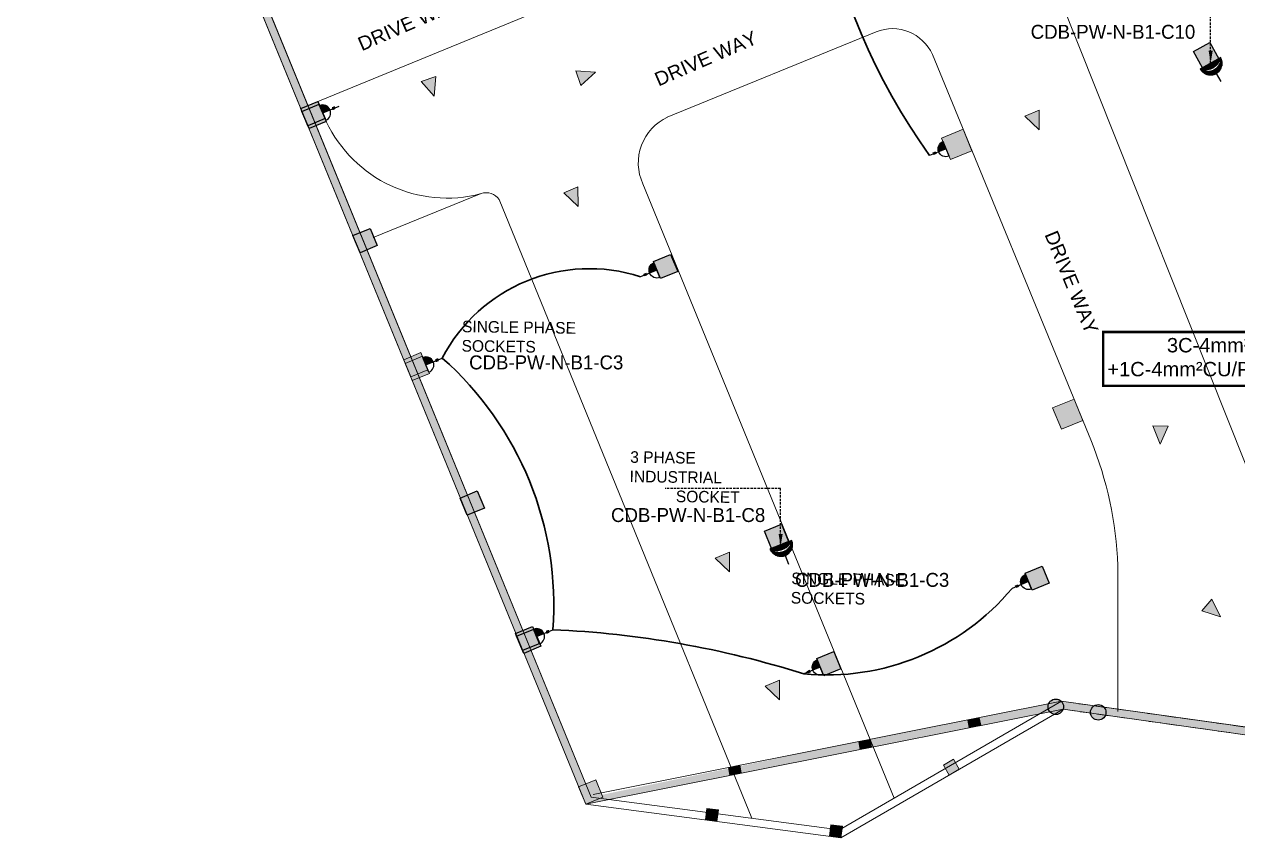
# Model space of a CAD drawing. Header units: inches. Extents: x 1195829 to 1240342, y -967019 to -858076.
# Drawn here: x 1221382 to 1222949, y -912805 to -911753 of the extents above; entities that cross this region are included whole.
import ezdxf

# ---------------------------------------------------------------- set-up
doc = ezdxf.new("R2010")
doc.units = ezdxf.units.IN
doc.header["$LTSCALE"] = 6
for name, pattern in [('6TH FLOOR$0$DASHED2', [0.375, 0.25, -0.125]), ('CENTERX2', [4, 2.5, -0.5, 0.5, -0.5]), ('DASHED', [0.75, 0.5, -0.25]), ('DASHED2', [0.375, 0.25, -0.125])]:
    doc.linetypes.add(name, pattern=pattern)
doc.layers.get('0').update_dxf_attribs({"color": 251})
for name, color, linetype, lineweight in [('23. Dimensions Layer', 252, 'Continuous', 0), ('COL MARK', 251, 'Continuous', 18), ('column', 251, 'Continuous', 25), ('ELECT TEXT', 3, 'Continuous', 20), ('FIRE ALRAM', 12, 'Continuous', 0), ('v.b', 251, 'Continuous', 5), ('W', 251, 'Continuous', 5), ('wall', 251, 'Continuous', 30)]:
    doc.layers.add(name, color=color, linetype=linetype, lineweight=lineweight)
for name, color, linetype in [('E-POWER', 7, 'Continuous'), ('EF', 111, 'CENTERX2'), ('EL', 252, 'Continuous'), ('SMC-EL-T', 222, 'Continuous'), ('YH TEXT', 123, 'Continuous')]:
    doc.layers.add(name, color=color, linetype=linetype)
doc.styles.add('ARI', font='arial.ttf')
doc.styles.add('ARIAL', font='arial.ttf', dxfattribs={"height": 8})
doc.styles.add('Romans', font='romans.shx')
doc.styles.get("Standard").update_dxf_attribs({"font": 'stylu.ttf', "height": 96})
doc.styles.add('style11', font='segoeui.ttf', dxfattribs={"height": 12})
doc.dimstyles.new('Copy(2) of Scale 1-8', dxfattribs={"dimtxt": 6, "dimasz": 4, "dimexe": 5, "dimexo": 3.125, "dimgap": 2, "dimtad": 1, "dimtoh": 1, "dimdec": 1, "dimzin": 12, "dimdsep": 46, "dimlunit": 4, "dimtxsty": 'Romans', "dimblk": 'ARCHTICK', "dimcen": 12, "dimdle": 2.5, "dimclrd": 25, "dimclre": 25, "dimclrt": 20, "dimadec": 0, "dimazin": 0, "dimtfac": 1, "dimtdec": 1, "dimtmove": 1, "dimatfit": 0, "dimfxl": 1, "dimtolj": 1, "dimtzin": 4, "dimarcsym": 0})

# ---------------------------------------------------------------- blocks, each defined once
blk = doc.blocks.new('sdfsdfdsf')
at = {"layer": 'E-POWER'}
blk.add_hatch(color=256, dxfattribs=at).paths.add_polyline_path([(231090.5749407849, -6345.479364985018), (231090.5749407835, -6355.769364984879, 0.4142135623733618), (231100.8649407849, -6345.479364986444)])
for p, q in [((231080.284940785, -6345.479364983593), (231100.8649407847, -6345.479364986444)), ((231090.5749407849, -6345.479364985018), (231090.5749407817, -6368.428540426103)), ((231089.066260552, -6359.568345577748), (231092.3278209727, -6360.359590588167)), ((231089.0662605519, -6360.771470268779), (231092.3278209725, -6361.562715279026)), ((231089.0662605517, -6362.067518500349), (231092.3278209723, -6362.858763510567))]:
    blk.add_line(p, q, dxfattribs=at)
blk.add_arc((231090.5749407849, -6345.479364985018), 10.28999999985025, 179.9999999916624, 359.9999999916624, dxfattribs=at)
blk = doc.blocks.new('FGFDGFDG')
h = blk.add_hatch()
h.set_pattern_fill('ANSI31', color=1, scale=1.679999999999999)
h.set_pattern_definition([(44.99999999999999, (-78996.66371725421, 65749.1001785062), (-0.1484924240491749, 0.1484924240491749), [])])
edge = h.paths.add_edge_path()
edge.add_arc((-78981.54371725422, 65749.1001785062), 7.559999999999996, 0, 180)
edge.add_arc((-78981.54371725422, 65745.53864614732), 8.356920051269988, 25.225226169642895, 154.7747738303574, ccw=False)
at = {"layer": 'SMC-EL-T', "linetype": 'ByBlock'}
h = blk.add_hatch(dxfattribs=at)
h.set_pattern_fill('ANSI31', color=3)
h.set_pattern_definition([(45, (0, 0), (-0.0883883476483184, 0.0883883476483185), [])])
edge = h.paths.add_edge_path()
edge.add_arc((-78981.54371725422, 65741.92891559473), 10.42020209715214, 43.48839662834977, 136.5116033716502)
edge.add_line((-78989.10371725421, 65749.1001785062), (-78973.9837172542, 65749.1001785062))
at = {"color": 1}
for p, q in [((-78981.54371725422, 65756.6601785062, -2.490417322653227), (-78981.54371725422, 65762.6290740252, -2.490417322653227)), ((-78989.10371725421, 65749.1001785062, -2.490417322653227), (-78973.9837172542, 65749.1001785062, -2.490417322653227))]:
    blk.add_line(p, q, dxfattribs=at)
for centre, radius, start, end in [((-78981.54371725422, 65749.1001785062, -2.490417322653227), 7.559999999999996, 0, 180), ((-78981.54371725422, 65745.53864614732, -2.490417322653227), 8.356920051269988, 25.22522616964274, 154.7747738303572), ((-78981.54371725422, 65741.92891559473, -2.490417322653227), 10.42020209715214, 43.48839662834977, 136.5116033716502)]:
    blk.add_arc(centre, radius, start, end, dxfattribs=at)
at = {"layer": 'SMC-EL-T', "color": 3, "linetype": 'ByBlock'}
blk.add_line((-78989.10371725421, 65749.1001785062, -2.490417322653227), (-78973.9837172542, 65749.1001785062, -2.490417322653227), dxfattribs=at)
blk = doc.blocks.new('_ARCHTICK')
at = {"color": 0, "linetype": 'ByBlock', "const_width": 0.15}
blk.add_lwpolyline([(-0.5, -0.5), (0.5, 0.5)], dxfattribs=at)

msp = doc.modelspace()

# ---------------------------------------------------------------- hatches: boundary and pattern name
at = {"layer": 'COL MARK', "lineweight": 30, "true_color": 0xffc6b3}
h = msp.add_hatch(color=31, dxfattribs=at)
h.dxf.hatch_style = 1
h.paths.add_polyline_path([(1222566.910797189, -911900.2314719995), (1222594.658823869, -911888.8276561764), (1222606.062639693, -911916.5756828564), (1222578.314613012, -911927.9794986787)])
at = {"layer": 'COL MARK'}
h = msp.add_hatch(color=256, dxfattribs=at)
h.dxf.hatch_style = 1
h.paths.add_polyline_path([(1222566.910797189, -911900.2314719995), (1222594.658823869, -911888.8276561764), (1222606.062639693, -911916.5756828564), (1222578.314613012, -911927.9794986787)])
at = {"layer": 'COL MARK', "lineweight": 30, "true_color": 0xffc6b3}
h = msp.add_hatch(color=31, dxfattribs=at)
h.dxf.hatch_style = 1
h.paths.add_polyline_path([(1222710.218749372, -912248.931673951), (1222737.966776052, -912237.5278581278), (1222749.370591876, -912265.2758848086), (1222721.622565196, -912276.6797006318)])
at = {"layer": 'COL MARK'}
h = msp.add_hatch(color=256, dxfattribs=at)
h.dxf.hatch_style = 1
h.paths.add_polyline_path([(1222710.218749372, -912248.931673951), (1222737.966776052, -912237.5278581278), (1222749.370591876, -912265.2758848086), (1222721.622565196, -912276.6797006318)])
at = {"layer": 'column', "ltscale": 10, "true_color": 0x636466}
h = msp.add_hatch(color=251, dxfattribs=at)
h.dxf.hatch_style = 1
h.paths.add_polyline_path([(1222892.248916779, -911788.4081156955), (1222913.24142471, -911776.7756348439), (1222924.873905562, -911797.7681427731), (1222903.881397631, -911809.4006236255)])
h = msp.add_hatch(color=251, dxfattribs=at)
h.dxf.hatch_style = 1
h.paths.add_polyline_path([(1222892.248916779, -911788.4081156955), (1222913.24142471, -911776.7756348439), (1222924.873905562, -911797.7681427731), (1222903.881397631, -911809.4006236255)])
h = msp.add_hatch(color=251, dxfattribs=at)
h.dxf.hatch_style = 1
h.paths.add_polyline_path([(1221739.017188227, -911862.0717075504), (1221761.18250712, -911852.8685212345), (1221770.385693436, -911875.0338401265), (1221748.220374543, -911884.2370264423)])
h = msp.add_hatch(color=251, dxfattribs=at)
h.dxf.hatch_style = 1
h.paths.add_polyline_path([(1221740.530835013, -911865.7547524184), (1221762.696153906, -911856.5515661023), (1221771.899340222, -911878.7168849944), (1221749.73402133, -911887.9200713111)])
h = msp.add_hatch(color=251, dxfattribs=at)
h.dxf.hatch_style = 1
h.paths.add_polyline_path([(1221806.379960881, -912026.2261717543), (1221828.545279774, -912017.0229854373), (1221837.748466091, -912039.1883043294), (1221815.583147198, -912048.3914906471)])
h = msp.add_hatch(color=251, dxfattribs=at)
h.dxf.hatch_style = 1
h.paths.add_polyline_path([(1221806.379960881, -912026.2261717543), (1221828.545279774, -912017.0229854373), (1221837.748466091, -912039.1883043294), (1221815.583147198, -912048.3914906471)])
h = msp.add_hatch(color=251, dxfattribs=at)
h.dxf.hatch_style = 1
h.paths.add_polyline_path([(1222194.593061686, -912059.7322539953), (1222216.79148303, -912050.6092013364), (1222225.914535688, -912072.8076226799), (1222203.716114344, -912081.930675339)])
h = msp.add_hatch(color=251, dxfattribs=at)
h.dxf.hatch_style = 1
h.paths.add_polyline_path([(1222194.593061686, -912059.7322539953), (1222216.79148303, -912050.6092013364), (1222225.914535688, -912072.8076226799), (1222203.716114344, -912081.930675339)])
h = msp.add_hatch(color=251, dxfattribs=at)
h.dxf.hatch_style = 1
h.paths.add_polyline_path([(1221944.871538018, -912365.4846648057), (1221967.036856911, -912356.2814784896), (1221976.240043227, -912378.4467973827), (1221954.074724335, -912387.6499836985)])
h = msp.add_hatch(color=251, dxfattribs=at)
h.dxf.hatch_style = 1
h.paths.add_polyline_path([(1221944.871538018, -912365.4846648057), (1221967.036856911, -912356.2814784896), (1221976.240043227, -912378.4467973827), (1221954.074724335, -912387.6499836985)])
h = msp.add_hatch(color=251, dxfattribs=at)
h.dxf.hatch_style = 1
h.paths.add_polyline_path([(1222337.901013868, -912408.4324559472), (1222360.099435212, -912399.3094032883), (1222369.222487871, -912421.5078246326), (1222347.024066526, -912430.6308772907)])
h = msp.add_hatch(color=251, dxfattribs=at)
h.dxf.hatch_style = 1
h.paths.add_polyline_path([(1222337.901013868, -912408.4324559472), (1222360.099435212, -912399.3094032883), (1222369.222487871, -912421.5078246326), (1222347.024066526, -912430.6308772907)])
h = msp.add_hatch(color=251, dxfattribs=at)
h.dxf.hatch_style = 1
h.paths.add_polyline_path([(1222674.719513221, -912462.4537340959), (1222696.917934565, -912453.3306814369), (1222706.040987224, -912475.5291027823), (1222683.842565879, -912484.6521554404)])
h = msp.add_hatch(color=251, dxfattribs=at)
h.dxf.hatch_style = 1
h.paths.add_polyline_path([(1222674.719513221, -912462.4537340959), (1222696.917934565, -912453.3306814369), (1222706.040987224, -912475.5291027823), (1222683.842565879, -912484.6521554404)])
h = msp.add_hatch(color=251, dxfattribs=at)
h.dxf.hatch_style = 1
h.paths.add_polyline_path([(1222016.35113329, -912540.5822399715), (1222038.516452183, -912531.3790536554), (1222047.719638499, -912553.5443725485), (1222025.554319606, -912562.7475588643)])
h = msp.add_hatch(color=251, dxfattribs=at)
h.dxf.hatch_style = 1
h.paths.add_polyline_path([(1222017.823695995, -912544.1653180751), (1222039.989014888, -912534.9621317582), (1222049.192201205, -912557.1274506521), (1222027.026882312, -912566.3306369688)])
h = msp.add_hatch(color=251, dxfattribs=at)
h.dxf.hatch_style = 1
h.paths.add_polyline_path([(1222405.563515938, -912573.0704106264), (1222427.761937282, -912563.9473579675), (1222436.884989941, -912586.1457793127), (1222414.686568597, -912595.2688319717)])
h = msp.add_hatch(color=251, dxfattribs=at)
h.dxf.hatch_style = 1
h.paths.add_polyline_path([(1222405.563515938, -912573.0704106264), (1222427.761937282, -912563.9473579675), (1222436.884989941, -912586.1457793127), (1222414.686568597, -912595.2688319717)])
h = msp.add_hatch(color=251, dxfattribs=at)
h.dxf.hatch_style = 1
edge = h.paths.add_edge_path()
edge.add_arc((1222714.379611304, -912635.2458494969), 9.999999999999996, -67.73998737771194, 292.2600126222881)
h = msp.add_hatch(color=251, dxfattribs=at)
h.dxf.hatch_style = 1
edge = h.paths.add_edge_path()
edge.add_arc((1222714.379611304, -912635.2458494959), 9.999999999999996, -67.73998737771194, 292.2600126222881)
h = msp.add_hatch(color=251, dxfattribs=at)
h.dxf.hatch_style = 1
edge = h.paths.add_edge_path()
edge.add_arc((1222714.379611304, -912635.2458494969), 9.999999999999996, -67.73998737771194, 292.2600126222881)
h = msp.add_hatch(color=251, dxfattribs=at)
h.dxf.hatch_style = 1
edge = h.paths.add_edge_path()
edge.add_arc((1222714.379611304, -912635.2458494959), 9.999999999999996, -67.73998737771194, 292.2600126222881)
h = msp.add_hatch(color=251, dxfattribs=at)
h.dxf.hatch_style = 1
edge = h.paths.add_edge_path()
edge.add_arc((1222769.244880142, -912642.4717592112), 9.999999999999996, -67.73998737771194, 292.2600126222881)
h = msp.add_hatch(color=251, dxfattribs=at)
h.dxf.hatch_style = 1
edge = h.paths.add_edge_path()
edge.add_arc((1222769.244880141, -912642.4717592102), 9.999999999999996, -67.73998737771194, 292.2600126222881)
h = msp.add_hatch(color=251, dxfattribs=at)
h.dxf.hatch_style = 1
edge = h.paths.add_edge_path()
edge.add_arc((1222769.244880142, -912642.4717592112), 9.999999999999996, -67.73998737771194, 292.2600126222881)
h = msp.add_hatch(color=251, dxfattribs=at)
h.dxf.hatch_style = 1
edge = h.paths.add_edge_path()
edge.add_arc((1222769.244880141, -912642.4717592102), 9.999999999999996, -67.73998737771194, 292.2600126222881)
at = {"layer": 'W', "ltscale": 10, "true_color": 0x636466}
h = msp.add_hatch(dxfattribs=at)
h.set_pattern_fill('AR-CONC', color=251, scale=0.05999999999999999)
h.set_pattern_definition([(49.99999999999999, (101708.6892317184, -9999.576182052377), (10.93108013976024, -0.9563451323341847), [1.143, -12.573]), (355, (101708.6892317184, -9999.576182052377), (-2.114605285498161, 11.46341071434211), [0.9144000000000002, -10.0584350502]), (100.4514446999999, (101709.6001521382, -9999.655877262354), (8.816474825421198, 10.50706511473171), [0.9714005279999997, -10.685414676]), (46.1842, (101708.6892317182, -9996.528182052425), (16.26474245352779, -2.522539675963628), [1.7145, -18.8595]), (96.63555760999989, (101710.0446257184, -9996.738392052474), (14.24424804309018, 14.84556747586329), [1.4571013884, -16.0281364896]), (351.1841511700001, (101708.6892317182, -9996.528182052425), (14.24424804389862, 14.84556747513196), [1.3715980242, -15.0875839152]), (21, (101710.2132317182, -9997.290182052297), (9.096863476147949, -6.135911891225255), [1.143, -12.573]), (326.0000000000001, (101710.2132317182, -9997.290182052297), (3.708121700858824, 11.05127796733915), [0.9144000000000001, -10.0584]), (71.45144499999999, (101710.9713036742, -9997.801508046337), (12.80498515672297, 4.915366133154315), [0.9714005279999999, -10.685396256]), (37.50000000000001, (101708.6892317184, -9999.576182052377), (0.1853161950355084, 5.073302332389186), [0, -9.93648, 0, -10.2108, 0, -10.0965]), (7.500000000000003, (101708.6892317184, -9999.576182052377), (4.009179750618345, 6.01083448908717), [0, -5.821679999999999, 0, -9.70788, 0, -3.8481]), (327.5, (101705.2907117184, -9999.576182052493), (8.135435710012283, -0.3437246395604059), [0, -3.81, 0, -11.8872, 0, -15.7734]), (317.5, (101703.7667117182, -9999.576182052377), (8.887750883161083, 1.525589461999982), [0, -4.952999999999999, 0, -7.89432, 0, -11.2014])])
h.paths.add_polyline_path([(1222904.290980709, -912663.8109355978), (1223035.431821981, -912682.1699798831), (1223144.148173939, -912675.9002062089), (1223258.777578605, -912669.2894212562), (1223332.267371715, -912665.0511961697), (1223469.49330359, -912665.0511961699), (1224193.952611545, -911255.2632791958), (1223063.360843841, -910132.6284717623), (1222410.696912366, -910400.1186342236), (1222469.924268357, -910543.6308050351), (1221381.759432851, -910989.08717813), (1222107.069317237, -912761.0970161069), (1222424.184575321, -912698.0847101017), (1222723.819422519, -912638.545844136)])
h.paths.add_polyline_path([(1222905.677409272, -912653.9075111477), (1223035.841105982, -912672.1297602127), (1223143.572421252, -912665.9167945253), (1223258.201825918, -912659.3060095723), (1223331.979256404, -912655.0511961698), (1223463.388995366, -912655.0511961699), (1224181.713077904, -911257.2023440492), (1223061.018977389, -910144.3955452887), (1222423.764860786, -910405.5700931052), (1222482.993785229, -910549.0860643872), (1221394.802117437, -910994.5534216749), (1222114.126532377, -912751.9401158447), (1222421.851824913, -912687.9218921433), (1222721.79406019, -912628.16478648)], flags=16)
at = {"layer": 'W', "ltscale": 10}
h = msp.add_hatch(color=256, dxfattribs=at)
h.dxf.hatch_style = 1
h.paths.add_polyline_path([(1222100.862217625, -911832.2415018785), (1222119.844577583, -911815.204859232), (1222094.404490766, -911813.3666087078)])
h = msp.add_hatch(color=256, dxfattribs=at)
h.dxf.hatch_style = 1
h.paths.add_polyline_path([(1221894.403005067, -911827.0498724224), (1221911.439647713, -911846.0322323805), (1221913.277898237, -911820.5921455638)])
h = msp.add_hatch(color=256, dxfattribs=at)
h.dxf.hatch_style = 1
h.paths.add_polyline_path([(1222674.422651549, -911872.0233720415), (1222692.948242574, -911889.5556183143), (1222692.709104094, -911864.0503248428)])
h = msp.add_hatch(color=256, dxfattribs=at)
h.dxf.hatch_style = 1
h.paths.add_polyline_path([(1222078.822250616, -911971.2431098025), (1222097.347841641, -911988.7753560753), (1222097.108703162, -911963.2700626046)])
at = {"layer": 'W', "ltscale": 10, "true_color": 0x636466}
h = msp.add_hatch(color=251, dxfattribs=at)
h.dxf.hatch_style = 1
h.paths.add_polyline_path([(1221871.91918343, -912186.8035299848), (1221894.084502323, -912177.600343668), (1221903.28768864, -912199.7656625618), (1221881.122369748, -912208.9688488785)])
h = msp.add_hatch(color=251, dxfattribs=at)
h.dxf.hatch_style = 1
h.paths.add_polyline_path([(1221873.867220015, -912191.5435436144), (1221896.032538909, -912182.3403572974), (1221905.235725225, -912204.5056761913), (1221883.070406333, -912213.7088625081)])
at = {"layer": 'W', "ltscale": 10}
h = msp.add_hatch(color=256, dxfattribs=at)
h.dxf.hatch_style = 1
h.paths.add_polyline_path([(1222839.838319216, -912272.0720770098), (1222849.108975502, -912295.8340658617), (1222859.778493557, -912272.6664469357)])
h = msp.add_hatch(color=256, dxfattribs=at)
h.dxf.hatch_style = 1
h.paths.add_polyline_path([(1222274.546412554, -912443.4126554712), (1222293.072003579, -912460.944901744), (1222292.8328651, -912435.4396082732)])
h = msp.add_hatch(color=256, dxfattribs=at)
h.dxf.hatch_style = 1
h.paths.add_polyline_path([(1222903.025585614, -912511.439557408), (1222927.379356034, -912519.0205236147), (1222915.931336407, -912496.2275416048)])
h = msp.add_hatch(color=256, dxfattribs=at)
h.dxf.hatch_style = 1
h.paths.add_polyline_path([(1222339.091594158, -912608.6506520296), (1222357.617185184, -912626.1828983015), (1222357.378046704, -912600.6776048307)])
at = {"layer": 'W', "ltscale": 10, "true_color": 0x636466}
h = msp.add_hatch(color=251, dxfattribs=at)
h.dxf.hatch_style = 1
h.paths.add_polyline_path([(1222600.636539459, -912652.4666801867), (1222615.315188645, -912649.3784350352), (1222617.374018746, -912659.1642011587), (1222602.695369561, -912662.2524463087)])
h = msp.add_hatch(color=251, dxfattribs=at)
h.dxf.hatch_style = 1
h.paths.add_polyline_path([(1222459.730704477, -912680.5391684449), (1222474.409353662, -912677.4509232925), (1222476.468183762, -912687.236689416), (1222461.789534579, -912690.3249345678)])
h = msp.add_hatch(color=251, dxfattribs=at)
h.dxf.hatch_style = 1
h.paths.add_polyline_path([(1222569.254411634, -912710.6743994289), (1222582.200916717, -912703.0989122402), (1222589.776403904, -912716.0454173242), (1222576.829898821, -912723.6209045115)])
h = msp.add_hatch(color=251, dxfattribs=at)
h.dxf.hatch_style = 1
h.paths.add_polyline_path([(1222291.405038761, -912713.844951242), (1222306.119989441, -912710.9345858885), (1222308.06023301, -912720.7445530094), (1222293.345282331, -912723.6549183616)])
h = msp.add_hatch(color=251, dxfattribs=at)
h.dxf.hatch_style = 1
h.paths.add_polyline_path([(1222097.866130921, -912738.9316971544), (1222120.031449814, -912729.7285108367), (1222129.23463613, -912751.8938297298), (1222107.069317238, -912761.0970160472)])
h = msp.add_hatch(color=251, dxfattribs=at)
h.dxf.hatch_style = 1
h.paths.add_polyline_path([(1222097.866130921, -912738.9316971544), (1222120.031449814, -912729.7285108367), (1222129.23463613, -912751.8938297298), (1222107.069317238, -912761.0970160472)])
h = msp.add_hatch(color=251, dxfattribs=at)
h.dxf.hatch_style = 1
h.paths.add_polyline_path([(1222263.716561173, -912766.5970579525), (1222278.589325967, -912768.5466392883), (1222276.639744631, -912783.4194040834), (1222261.766979837, -912781.4698227459)])
h = msp.add_hatch(color=251, dxfattribs=at)
h.dxf.hatch_style = 1
h.paths.add_polyline_path([(1222423.963161135, -912787.7019843947), (1222438.835925929, -912789.6515657314), (1222436.886344592, -912804.5243305247), (1222422.013579798, -912802.574749188)])

# ---------------------------------------------------------------- linework, layer by layer
at = {"layer": 'COL MARK', "color": 31, "true_color": 0xffc6b3}
for points, elevation in [([(1222566.910797535, -911900.2314724118), (1222594.658824215, -911888.8276565882), (1222606.062640038, -911916.5756832677), (1222578.314613357, -911927.9794990903)], 2940530687.494536), ([(1222710.218749718, -912248.9316743637), (1222737.966776398, -912237.5278585393), (1222749.370592222, -912265.2758852197), (1222721.622565541, -912276.6797010441)], 2940530687.494535)]:
    msp.add_lwpolyline(points, close=True, dxfattribs=dict(at, elevation=elevation))
at = {"layer": 'COL MARK'}
for points, elevation in [([(1222566.910797535, -911900.2314724118), (1222594.658824215, -911888.8276565882), (1222606.062640038, -911916.5756832677), (1222578.314613357, -911927.9794990903)], 2940530687.494536), ([(1222710.218749718, -912248.9316743637), (1222737.966776398, -912237.5278585393), (1222749.370592222, -912265.2758852197), (1222721.622565541, -912276.6797010441)], 2940530687.494535)]:
    msp.add_lwpolyline(points, close=True, dxfattribs=dict(at, elevation=elevation))
at = {"layer": 'column', "color": 251, "ltscale": 10, "true_color": 0x636466}
for points, elevation in [([(1222892.248917124, -911788.4081161062), (1222913.241425055, -911776.7756352553), (1222924.873905908, -911797.7681431847), (1222903.881397977, -911809.4006240375), (1222892.248917124, -911788.4081161062)], 2940530687.494534), ([(1222892.248917124, -911788.4081161062), (1222913.241425055, -911776.7756352553), (1222924.873905908, -911797.7681431847), (1222903.881397977, -911809.4006240375), (1222892.248917124, -911788.4081161062)], 2940530687.494534), ([(1221739.017188572, -911862.0717079614), (1221761.182507465, -911852.8685216451), (1221770.385693781, -911875.0338405367), (1221748.220374889, -911884.2370268528), (1221739.017188572, -911862.0717079614)], 2940530687.494535), ([(1221740.530835358, -911865.7547528294), (1221762.696154251, -911856.5515665131), (1221771.899340568, -911878.7168854066), (1221749.734021675, -911887.9200717227), (1221740.530835358, -911865.7547528294)], 2940526601.574472), ([(1221806.379961227, -912026.2261721656), (1221828.54528012, -912017.0229858493), (1221837.748466436, -912039.1883047409), (1221815.583147543, -912048.3914910589), (1221806.379961227, -912026.2261721656)], 2940526601.574471), ([(1221806.379961227, -912026.2261721656), (1221828.54528012, -912017.0229858493), (1221837.748466436, -912039.1883047409), (1221815.583147543, -912048.3914910589), (1221806.379961227, -912026.2261721656)], 2940526601.574471), ([(1222194.593062031, -912059.7322544064), (1222216.791483375, -912050.6092017479), (1222225.914536034, -912072.8076230907), (1222203.716114689, -912081.9306757494), (1222194.593062031, -912059.7322544064)], 2940530687.494534), ([(1222194.593062031, -912059.7322544064), (1222216.791483375, -912050.6092017479), (1222225.914536034, -912072.8076230907), (1222203.716114689, -912081.9306757494), (1222194.593062031, -912059.7322544064)], 2940530687.494534), ([(1221944.871538363, -912365.4846652171), (1221967.036857256, -912356.2814789017), (1221976.240043572, -912378.4467977934), (1221954.07472468, -912387.6499841104), (1221944.871538363, -912365.4846652171)], 2940528561.617604), ([(1221944.871538363, -912365.4846652171), (1221967.036857256, -912356.2814789017), (1221976.240043572, -912378.4467977934), (1221954.07472468, -912387.6499841104), (1221944.871538363, -912365.4846652171)], 2940528561.617604), ([(1222337.901014214, -912408.432456358), (1222360.099435557, -912399.3094036995), (1222369.222488216, -912421.507825043), (1222347.024066871, -912430.6308777017), (1222337.901014214, -912408.432456358)], 2940530687.494535), ([(1222337.901014214, -912408.432456358), (1222360.099435557, -912399.3094036995), (1222369.222488216, -912421.507825043), (1222347.024066871, -912430.6308777017), (1222337.901014214, -912408.432456358)], 2940530687.494535), ([(1222674.719513566, -912462.4537345073), (1222696.917934911, -912453.3306818487), (1222706.040987569, -912475.5291031942), (1222683.842566225, -912484.652155852), (1222674.719513566, -912462.4537345073)], 2940530687.494535), ([(1222674.719513566, -912462.4537345073), (1222696.917934911, -912453.3306818487), (1222706.040987569, -912475.5291031942), (1222683.842566225, -912484.652155852), (1222674.719513566, -912462.4537345073)], 2940530687.494535), ([(1222016.351133635, -912540.5822403819), (1222038.516452528, -912531.3790540666), (1222047.719638845, -912553.54437296), (1222025.554319952, -912562.7475592751), (1222016.351133635, -912540.5822403819)], 2940530687.494535), ([(1222017.82369634, -912544.1653184855), (1222039.989015233, -912534.9621321692), (1222049.192201551, -912557.1274510645), (1222027.026882658, -912566.3306373807), (1222017.82369634, -912544.1653184855)], 2940526601.574472), ([(1222405.563516283, -912573.0704110373), (1222427.761937627, -912563.9473583777), (1222436.884990286, -912586.1457797233), (1222414.686568943, -912595.2688323829), (1222405.563516283, -912573.0704110373)], 2940530687.494535), ([(1222405.563516283, -912573.0704110373), (1222427.761937627, -912563.9473583777), (1222436.884990286, -912586.1457797233), (1222414.686568943, -912595.2688323829), (1222405.563516283, -912573.0704110373)], 2940530687.494535)]:
    msp.add_lwpolyline(points, dxfattribs=dict(at, elevation=elevation))
at = {"layer": 'column', "color": 31, "ltscale": 10, "true_color": 0xffc6b3}
for centre in [(1222714.379611649, -912635.2458499065, 2940534656.615093), (1222714.379611649, -912635.2458499064, 2940530687.494535), (1222769.244880487, -912642.4717596209, 2940534656.615093), (1222769.244880487, -912642.4717596199, 2940530687.494535)]:
    msp.add_circle(centre, 9.999999999999998, dxfattribs=at)
at = {"layer": 'column', "ltscale": 10}
for centre in [(1222714.379611649, -912635.2458499065, 2940534656.615093), (1222714.379611649, -912635.2458499064, 2940530687.494535), (1222769.244880487, -912642.4717596209, 2940534656.615093), (1222769.244880487, -912642.4717596199, 2940530687.494535)]:
    msp.add_circle(centre, 9.999999999999998, dxfattribs=at)
at = {"layer": 'FIRE ALRAM', "color": 0, "linetype": 'ByBlock', "ltscale": 12, "const_width": 3.116352995446783}
msp.add_lwpolyline([(1222775.644624971, -912220.4325913816), (1223081.715008453, -912220.4325913816), (1223081.715008453, -912150.8711405904), (1222775.644624971, -912150.8711405904)], close=True, dxfattribs=at)
at = {"layer": 'v.b', "color": 31, "linetype": 'DASHED2', "ltscale": 10, "true_color": 0xffc6b3}
for p, q in [((1222721.794060534, -912628.1647868331, 2940532609.974883), (1223036.818250893, -912672.2665557842, 2940534656.615092)), ((1222723.819422652, -912638.545844611, 2940532590.200535), (1223035.431822325, -912682.1699802334, 2940534656.615092))]:
    msp.add_line(p, q, dxfattribs=at)
at = {"layer": 'W', "color": 251, "ltscale": 10, "true_color": 0x636466}
for p, q in [((1222107.069317583, -912761.0970164587, 2940526601.030544), (1221381.759433196, -910989.0871784803, 2940531728.443933)), ((1222107.069317583, -912761.0970164587, 2940526601.030544), (1221381.759433196, -910989.0871784803, 2940531728.443933)), ((1222114.126532722, -912751.9401161966, 2940526672.292004), (1221394.802279923, -910994.5538181515, 2940531728.443933)), ((1222114.126532722, -912751.9401161966, 2940526672.292004), (1221394.802279923, -910994.5538181515, 2940531728.443933)), ((1221739.097303279, -911862.0385598689, 2940530687.494534), (1222461.614306273, -911565.1006786479, 2940530687.494535)), ((1222718.361600579, -911716.3127139938, 2940530687.494535), (1223017.920616353, -912468.6559382902, 2940530365.074418)), ((1222482.392131103, -911762.8296028697, 2940530687.494535), (1222212.395494888, -911873.4462497153, 2940530687.494535)), ((1222554.959702658, -911792.2308418727, 2940530687.494535), (1222759.691219616, -912290.3882729285, 2940530687.494535)), ((1222180.94525087, -911959.2938043419, 2940530687.494534), (1222505.619252693, -912753.2198424065, 2940531176.486749)), ((1221832.622552885, -912028.9687377764, 2940534656.615092), (1221971.978342701, -911972.0745489377, 2940526601.030543)), ((1221995.297420697, -911979.5383432213, 2940526601.030544), (1222321.663152093, -912779.2732707737, 2940534656.615093)), ((1222794.611662006, -912452.916524957, 2940530687.494534), (1222794.611662006, -912641.3824698856, 2940530687.494534)), ((1222416.767671406, -912688.934801986, 2940529628.186662), (1222721.794060535, -912628.1647868329, 2940532609.974883)), ((1222434.820263349, -912794.1763795511, 2940530707.007849), (1222721.794060535, -912628.1647868329, 2940532609.974883)), ((1222721.794060534, -912628.1647868331, 2940532609.974883), (1223036.818250893, -912672.2665557842, 2940534656.615092)), ((1222429.287283409, -912697.0707782811, 2940529730.042047), (1222723.819422864, -912638.5458444881, 2940532590.200536)), ((1222436.884990287, -912804.5346651571, 2940530687.494535), (1222723.819422864, -912638.5458444881, 2940532590.200536)), ((1222723.819422652, -912638.545844611, 2940532590.200535), (1223035.431822325, -912682.1699802334, 2940534656.615092)), ((1222116.599744668, -912748.5795928094, 2940526713.299861), (1222416.767671406, -912688.934801986, 2940529628.186662)), ((1222107.069317583, -912761.0970164587, 2940526601.030544), (1222429.287283409, -912697.0707782811, 2940529730.042047)), ((1222114.126532722, -912751.9401161966, 2940526672.292004), (1222434.820263349, -912794.1763795511, 2940530707.007849)), ((1222107.069317583, -912761.0970164587, 2940526601.030544), (1222436.884990287, -912804.5346651571, 2940530687.494535))]:
    msp.add_line(p, q, dxfattribs=at)
for points, elevation in [([(1222904.290981055, -912663.8109359506), (1223035.431822325, -912682.1699802335), (1223144.148174284, -912675.90020656), (1223258.777578951, -912669.2894216073), (1223332.267372061, -912665.0511965211), (1223469.493303936, -912665.051196524), (1224193.95261189, -911255.263279546), (1223063.360844187, -910132.6284721136), (1222410.696912711, -910400.1186345747), (1222469.924268703, -910543.6308053879), (1221381.759433197, -910989.0871784821), (1222107.069317583, -912761.0970164585), (1222436.884990287, -912804.5346651584), (1222723.819422865, -912638.5458444889), (1222904.290981055, -912663.8109359506)], 2940533786.972729), ([(1221871.919183776, -912186.8035303957), (1221894.084502668, -912177.6003440786), (1221903.287688986, -912199.765662974), (1221881.122370093, -912208.96884929), (1221871.919183776, -912186.8035303957)], 2940526601.574471), ([(1221873.867220361, -912191.5435440255), (1221896.032539254, -912182.3403577092), (1221905.235725571, -912204.5056766036), (1221883.070406678, -912213.7088629198), (1221873.867220361, -912191.5435440255)], 2940530687.494536), ([(1222600.636539805, -912652.4666805974), (1222615.31518899, -912649.3784354458), (1222617.374019091, -912659.1642015696), (1222602.695369906, -912662.2524467198), (1222600.636539805, -912652.4666805974)], 2940530687.494535), ([(1222459.730704822, -912680.5391688558), (1222474.409354007, -912677.4509237041), (1222476.468184108, -912687.236689827), (1222461.789534924, -912690.3249349791), (1222459.730704822, -912680.5391688558)], 2940530687.494535), ([(1222569.254411979, -912710.6743998419), (1222582.200917062, -912703.0989126525), (1222589.776404249, -912716.0454177362), (1222576.829899167, -912723.6209049245), (1222569.254411979, -912710.6743998419)], 2940531658.491366), ([(1222291.405039106, -912713.844951653), (1222306.119989787, -912710.9345863011), (1222308.060233355, -912720.7445534206), (1222293.345282676, -912723.654918773), (1222291.405039106, -912713.844951653)], 2940529650.176513), ([(1222097.866131266, -912738.9316975654), (1222120.031450159, -912729.7285112482), (1222129.234636475, -912751.8938301408), (1222107.069317583, -912761.0970164587), (1222097.866131266, -912738.9316975654)], 2940526601.030544), ([(1222097.866131266, -912738.9316975654), (1222120.031450159, -912729.7285112482), (1222129.234636475, -912751.8938301408), (1222107.069317583, -912761.0970164587), (1222097.866131266, -912738.9316975654)], 2940526601.030544), ([(1222263.716561519, -912766.5970583645), (1222278.589326313, -912768.5466397), (1222276.639744977, -912783.4194044946), (1222261.766980183, -912781.4698231582), (1222263.716561519, -912766.5970583645)], 2940528609.853315), ([(1222423.96316148, -912787.7019848052), (1222438.835926274, -912789.6515661434), (1222436.886344937, -912804.5243309363), (1222422.013580144, -912802.5747495998), (1222423.96316148, -912787.7019848052)], 2940530687.494535)]:
    msp.add_lwpolyline(points, dxfattribs=dict(at, elevation=elevation))
at = {"layer": 'W', "color": 251, "ltscale": 10, "true_color": 0x636466, "elevation": 2940533786.97273}
msp.add_lwpolyline([(1222905.677409617, -912653.9075114992), (1223035.841106328, -912672.1297605651), (1223143.572421597, -912665.9167948776), (1223258.201826264, -912659.3060099238), (1223331.97925675, -912655.051196522), (1223463.388995712, -912655.0511965207), (1224181.71307825, -911257.2023444013), (1223061.018977735, -910144.395545641), (1222423.764861132, -910405.5700934585), (1222482.993785574, -910549.0860647375), (1221394.802117783, -910994.5534220263), (1222114.126532722, -912751.940116197), (1222434.820263349, -912794.176379552), (1222721.794060536, -912628.1647868324)], close=True, dxfattribs=at)
at = {"layer": 'W', "ltscale": 10}
for points, elevation in [([(1222100.86221797, -911832.241502289), (1222119.844577929, -911815.2048596444), (1222094.404491111, -911813.3666091199), (1222100.86221797, -911832.241502289)], 2940530772.137856), ([(1221894.403005413, -911827.0498728352), (1221911.439648059, -911846.0322327919), (1221913.277898583, -911820.5921459763), (1221894.403005413, -911827.0498728352)], 2940530687.494535), ([(1222674.422651894, -911872.0233724525), (1222692.94824292, -911889.5556187249), (1222692.70910444, -911864.050325254), (1222674.422651894, -911872.0233724525)], 2940530687.494535), ([(1222078.822250961, -911971.2431102141), (1222097.347841987, -911988.7753564876), (1222097.108703507, -911963.2700630156), (1222078.822250961, -911971.2431102141)], 2940530772.137855), ([(1222839.838319561, -912272.0720774204), (1222849.108975847, -912295.8340662727), (1222859.778493902, -912272.666447348), (1222839.838319561, -912272.0720774204)], 2940530772.137856), ([(1222274.546412899, -912443.4126558822), (1222293.072003925, -912460.9449021555), (1222292.832865445, -912435.4396086854), (1222274.546412899, -912443.4126558822)], 2940530772.137856), ([(1222903.025585959, -912511.4395578206), (1222927.379356379, -912519.0205240268), (1222915.931336752, -912496.2275420162), (1222903.025585959, -912511.4395578206)], 2940530772.137856), ([(1222339.091594504, -912608.6506524412), (1222357.617185529, -912626.1828987118), (1222357.37804705, -912600.6776052426), (1222339.091594504, -912608.6506524412)], 2940530772.137855)]:
    msp.add_lwpolyline(points, dxfattribs=dict(at, elevation=elevation))
at = {"layer": 'W', "color": 251, "ltscale": 10, "true_color": 0x636466}
for centre, radius, start, end in [((1222503.254282507, -911815.5936031603, 2940530687.494535), 56.73860315480166, 24.31552535778276, 111.5731527358536), ((1222239.740780712, -911932.1488671147, 2940530687.494535), 64.75926147267276, 114.4267199731025, 204.7819999666452), ((1221927.868923543, -911805.5294463774, 2940526601.030543), 172.2872950776372, 205.1379298080716, 284.8341798561368), ((1221978.663847948, -911991.3467834161, 2940526601.030544), 20.39889708425918, 35.37155365966357, 109.1315729057879), ((1222314.527002032, -912471.0508103599, 2940530687.494535), 480.4270319719213, 2.163210706848981, 22.08896054662415)]:
    msp.add_arc(centre, radius, start, end, dxfattribs=at)
at = {"layer": 'wall', "color": 6, "ltscale": 6}
for centre, radius, start, end in [((1223216.184657023, -911445.9077565714, 2940530687.494534), 818.1561214668264, 165.1701630505046, 215.6497217554458), ((1222111.996190676, -912283.3695007927, 2940530687.494535), 214.2766680542856, 72.08842506085037, 152.5588398095552), ((1221638.550012462, -912504.6456004623, 2940530687.494534), 427.3892393040715, 355.830547485866, 48.48527306214867), ((1222418.132366401, -912281.2584679852, 2940530687.494534), 312.9294659991301, 264.6338545682769, 320.0492511783494), ((1222010.599875184, -913791.5462103286, 2940530687.494534), 1256.99606470041, 72.4865548595012, 87.5283399624692)]:
    msp.add_arc(centre, radius, start, end, dxfattribs=at)

# ---------------------------------------------------------------- block references
at = {"layer": 'E-POWER', "color": 6, "linetype": '6TH FLOOR$0$DASHED2', "extrusion": (3.792525053359388e-08, -5.765945078656039e-09, 0.9999999999999993), "rotation": 112.5485466282665}
for p in [(1304410.779382347, -1127708.800781386, 2940526601.626063), (1304544.115612391, -1128034.589549024, 2940530687.546134), (1304687.09508156, -1128385.686370786, 2940522515.706016)]:
    msp.add_blockref('sdfsdfdsf', p, dxfattribs=at)
at = {"layer": 'E-POWER', "color": 6, "linetype": '6TH FLOOR$0$DASHED2', "extrusion": (-2.291057684342161e-08, -3.076810392903037e-08, 0.9999999999999993), "xscale": -1, "rotation": 292.1345765202141}
for p in [(1315588.885017447, -1123492.287929367, 2940530687.494581), (1315215.426900361, -1123649.013908692, 2940530687.494594), (1315695.553351883, -1124051.735388798, 2940530687.494596), (1315426.3973546, -1124162.352065329, 2940530687.494606)]:
    msp.add_blockref('sdfsdfdsf', p, dxfattribs=at)
at = {"layer": 'EF', "xscale": 1.999999999999996, "yscale": 1.999999999999996, "zscale": 1.999999999999996}
for p, rotation in [((1021020.249732727, -873295.470943525, 2940530692.475368), 208.9775187910423), ((1027754.393818824, -846296.6677784825, 2940530692.4754), 201.0077259934773)]:
    msp.add_blockref('FGFDGFDG', p, dxfattribs=dict(at, rotation=rotation))

# ---------------------------------------------------------------- texts
at = {"layer": '23. Dimensions Layer', "color": 5, "char_height": 15, "attachment_point": 7, "rotation": 359.17751857743514, "style": 'style11'}
for s, insert, width in [('\\pi0.21266;{\\fCentury Gothic|b0|i0|c0|p34;\\C1;SINGLE PHASE SOCKETS}', (1221946.650457294, -912176.3791624333, 2940528579.502687), 232.0228755948335), ('\\pi0.4421;{\\fCentury Gothic|b0|i0|c0|p34;\\C1;3 PHASE INDUSTRIAL \\P\\pi60.11579;SOCKET}', (1222163.364360428, -912370.1318353311, 2940530687.493976), 197.5769204622705), ('\\pi0.21266;{\\fCentury Gothic|b0|i0|c0|p34;\\C1;SINGLE PHASE SOCKETS}', (1222371.99204877, -912502.0160421144, -146.3783235549927), 232.0228755948335)]:
    msp.add_mtext(s, dxfattribs=dict(at, insert=insert, width=width))
at = {"layer": 'ELECT TEXT', "color": 5, "char_height": 18, "rotation": 0.002460252149084752}
for s, insert, width, attachment_point in [('CDB-PW-N-B1-C10', (1222894.606919088, -911772.1817476813, 2940530687.494534), 207.0081036834925, 9), ('CDB-PW-N-B1-C3', (1221956.485661072, -912181.175323778, 2940528725.881011), 201.4214733969816, 1), ('CDB-PW-N-B1-C8', (1222339.067511467, -912396.7183399968, 2940530687.493976), 207.0081036834925, 9), ('CDB-PW-N-B1-C3', (1222377.552352445, -912462.2738603295), 201.4214733969816, 1)]:
    msp.add_mtext(s, dxfattribs=dict(at, insert=insert, width=width, attachment_point=attachment_point))
at = {"layer": 'wall', "style": 'ARI'}
for rotation, p in [(23.51560482495592, (1221817.807635064, -911788.1453577765, 2940524818.457019)), (23.51560482495592, (1222201.141732978, -911833.7369002117, 2940524733.813698)), (292.4405626385946, (1222699.542536052, -912024.8011060482, 2940520910.936743))]:
    msp.add_text('DRIVE WAY', height=18, rotation=rotation, dxfattribs=at).set_placement(p)
at = {"layer": 'YH TEXT', "insert": (1223063.845645961, -912158.6621899757, -32.71203105440633), "char_height": 18.54972021099275, "width": 282.0881005995913, "attachment_point": 3, "style": 'ARIAL'}
msp.add_mtext('3C-4mm²CU/PVC\\P+1C-4mm²CU/PVC ECC ', dxfattribs=at)

# ---------------------------------------------------------------- leaders
at = {"layer": 'EL', "color": 7, "linetype": 'DASHED'}
for points in [[(1222914.463608833, -911803.3139202946, 2940530687.494534), (1222914.477656803, -911728.4107726158, 2940530687.494534), (1222765.473681738, -911728.4107726158, 2940530687.494534)], [(1222358.924201213, -912427.85051261, 2940530687.493976), (1222358.938249182, -912352.9473649312, 2940530687.493976), (1222209.934274118, -912352.9473649312, 2940530687.493976)]]:
    msp.add_leader(points, dimstyle='Copy(2) of Scale 1-8', override={"dimasz": 16, "dimtad": 0, "dimfxl": 0.18, "dimarcsym": 1}, dxfattribs=at)

doc.saveas('drawing.dxf')
